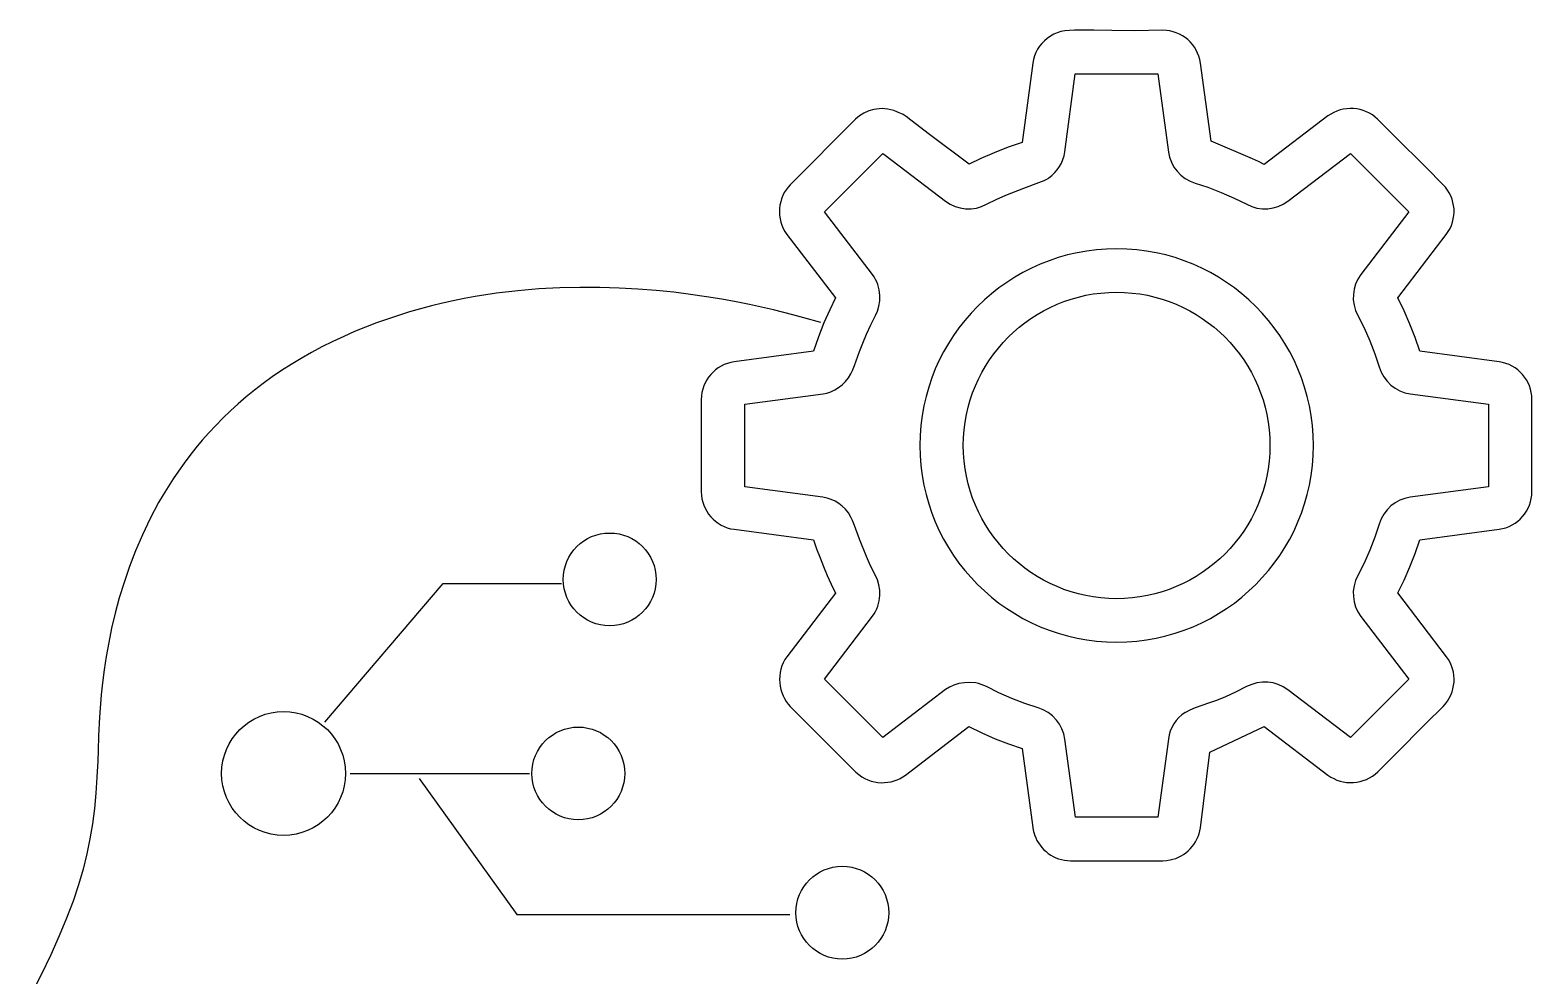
# Model space of a CAD drawing. Extents: x -295 to 296, y -191 to 193.
# Drawn here: x 0 to 53.9, y 13 to 46.9 of the extents above; entities that cross this region are included whole.
import ezdxf

# ---------------------------------------------------------------- set-up
doc = ezdxf.new("R2010")
doc.units = 0
doc.layers.add('레이어_2', color=1, linetype='CONTINUOUS')

msp = doc.modelspace()

# ---------------------------------------------------------------- linework, layer by layer
at = {"layer": '레이어_2'}
for points in [[(50.102, 22.019), (50.721, 22.638), (50.806, 22.731), (50.881, 22.83), (50.945, 22.935), (51, 23.043), (51.044, 23.156), (51.078, 23.271), (51.102, 23.389), (51.115, 23.508), (51.118, 23.628), (51.11, 23.748), (51.092, 23.867), (51.063, 23.984), (51.023, 24.099), (50.973, 24.211), (50.912, 24.319), (50.841, 24.423), (49.097, 26.71), (49.326, 27.172), (49.535, 27.645), (49.722, 28.126), (49.886, 28.616), (52.732, 28.996), (52.856, 29.019), (52.976, 29.052), (53.091, 29.096), (53.2, 29.149), (53.304, 29.211), (53.401, 29.283), (53.491, 29.362), (53.574, 29.448), (53.649, 29.542), (53.715, 29.642), (53.773, 29.748), (53.822, 29.859), (53.86, 29.974), (53.888, 30.094), (53.905, 30.217), (53.911, 30.342), (53.911, 31.226), (53.911, 32.786), (53.911, 33.658), (53.905, 33.784), (53.888, 33.907), (53.86, 34.026), (53.822, 34.141), (53.773, 34.252), (53.716, 34.358), (53.649, 34.458), (53.574, 34.551), (53.491, 34.638), (53.401, 34.717), (53.304, 34.789), (53.201, 34.851), (53.091, 34.905), (52.977, 34.948), (52.857, 34.982), (52.733, 35.004), (49.888, 35.384), (49.722, 35.876), (49.535, 36.359), (49.326, 36.833), (49.097, 37.296), (50.839, 39.576), (50.911, 39.68), (50.972, 39.788), (51.023, 39.9), (51.062, 40.015), (51.091, 40.132), (51.11, 40.251), (51.118, 40.371), (51.115, 40.491), (51.102, 40.611), (51.078, 40.728), (51.044, 40.844), (51, 40.957), (50.945, 41.066), (50.881, 41.17), (50.806, 41.269), (50.721, 41.362), (50.099, 41.985), (48.996, 43.087), (48.376, 43.708), (48.285, 43.79), (48.187, 43.863), (48.084, 43.926), (47.975, 43.979), (47.862, 44.022), (47.745, 44.055), (47.627, 44.079), (47.506, 44.092), (47.385, 44.095), (47.265, 44.088), (47.145, 44.07), (47.027, 44.043), (46.912, 44.004), (46.8, 43.956), (46.693, 43.897), (46.592, 43.827), (44.311, 42.088), (44.1, 42.19), (43.886, 42.287), (42.407, 42.918), (42.018, 45.725), (41.996, 45.849), (41.962, 45.969), (41.918, 46.083), (41.865, 46.192), (41.802, 46.296), (41.731, 46.393), (41.652, 46.483), (41.565, 46.566), (41.471, 46.641), (41.371, 46.707), (41.266, 46.765), (41.155, 46.813), (41.04, 46.852), (40.92, 46.88), (40.798, 46.897), (40.672, 46.903), (39.652, 46.886), (38.838, 46.891), (38.199, 46.904), (37.703, 46.912), (37.499, 46.909), (37.319, 46.9), (37.159, 46.882), (37.015, 46.855), (36.883, 46.815), (36.759, 46.762), (36.64, 46.693), (36.521, 46.608), (36.423, 46.524), (36.333, 46.431), (36.252, 46.331), (36.181, 46.223), (36.12, 46.107), (36.071, 45.986), (36.033, 45.859), (36.008, 45.726), (35.627, 42.878), (35.127, 42.707), (34.62, 42.508), (34.139, 42.297), (33.72, 42.092), (32.303, 43.16), (31.633, 43.679), (31.469, 43.804), (31.36, 43.877), (31.129, 43.98), (31.021, 44.019), (30.913, 44.049), (30.807, 44.071), (30.703, 44.084), (30.6, 44.09), (30.499, 44.088), (30.304, 44.062), (30.12, 44.008), (29.948, 43.93), (29.792, 43.829), (29.652, 43.708), (27.307, 41.362), (27.227, 41.274), (27.156, 41.179), (27.094, 41.077), (27.041, 40.97), (26.997, 40.859), (26.963, 40.743), (26.938, 40.625), (26.923, 40.505), (26.919, 40.384), (26.925, 40.263), (26.941, 40.142), (26.969, 40.022), (27.007, 39.905), (27.056, 39.792), (27.116, 39.682), (27.188, 39.577), (28.93, 37.298), (28.722, 36.874), (28.513, 36.401), (28.316, 35.898), (28.14, 35.384), (25.296, 35.004), (25.172, 34.982), (25.052, 34.948), (24.938, 34.905), (24.828, 34.851), (24.725, 34.789), (24.628, 34.717), (24.537, 34.638), (24.454, 34.551), (24.379, 34.458), (24.313, 34.358), (24.255, 34.252), (24.207, 34.141), (24.168, 34.026), (24.14, 33.907), (24.123, 33.784), (24.117, 33.658), (24.117, 33.654), (24.117, 30.342), (24.117, 30.342), (24.123, 30.216), (24.14, 30.093), (24.168, 29.973), (24.206, 29.857), (24.254, 29.747), (24.312, 29.641), (24.378, 29.541), (24.453, 29.447), (24.536, 29.36), (24.626, 29.281), (24.723, 29.21), (24.826, 29.147), (24.935, 29.093), (25.049, 29.05), (25.168, 29.016), (25.292, 28.994), (28.143, 28.613), (28.254, 28.292), (28.374, 27.974), (28.499, 27.654), (28.631, 27.336), (28.774, 27.021), (28.93, 26.708), (27.188, 24.423), (27.115, 24.317), (27.054, 24.206), (27.006, 24.091), (26.969, 23.973), (26.944, 23.852), (26.929, 23.731), (26.925, 23.609), (26.931, 23.487), (26.947, 23.367), (26.972, 23.249), (27.007, 23.134), (27.05, 23.023), (27.102, 22.917), (27.162, 22.816), (27.23, 22.723), (27.305, 22.637), (29.662, 20.28), (29.764, 20.192), (29.87, 20.115), (29.981, 20.051), (30.095, 19.999), (30.211, 19.958), (30.33, 19.928), (30.449, 19.909), (30.569, 19.901), (30.688, 19.903), (30.805, 19.914), (30.921, 19.936), (31.033, 19.966), (31.142, 20.006), (31.246, 20.054), (31.345, 20.11), (31.437, 20.174), (33.718, 21.916), (34.179, 21.686), (34.653, 21.478), (35.136, 21.291), (35.627, 21.128), (36.008, 18.287), (36.01, 18.281), (36.01, 18.281), (36.012, 18.274), (36.034, 18.154), (36.066, 18.038), (36.071, 18.026), (36.11, 17.926), (36.155, 17.831), (36.208, 17.74), (36.267, 17.653), (36.333, 17.572), (36.404, 17.496), (36.481, 17.426), (36.562, 17.361), (36.649, 17.303), (36.74, 17.252), (36.835, 17.208), (36.933, 17.171), (37.035, 17.141), (37.14, 17.12), (37.247, 17.107), (37.357, 17.102), (40.669, 17.102), (40.8, 17.109), (40.929, 17.129), (41.033, 17.153), (41.133, 17.185), (41.231, 17.225), (41.325, 17.272), (41.414, 17.326), (41.499, 17.387), (41.58, 17.454), (41.654, 17.526), (41.724, 17.605), (41.787, 17.688), (41.844, 17.777), (41.894, 17.87), (41.937, 17.967), (41.972, 18.069), (41.999, 18.174), (42.018, 18.282), (42.361, 20.993), (44.309, 21.917), (46.592, 20.174), (46.693, 20.104), (46.8, 20.045), (46.911, 19.996), (47.026, 19.958), (47.144, 19.93), (47.263, 19.913), (47.384, 19.906), (47.505, 19.909), (47.626, 19.922), (47.744, 19.945), (47.861, 19.978), (47.974, 20.021), (48.083, 20.075), (48.187, 20.138), (48.285, 20.211), (48.377, 20.293), (48.999, 20.916)], [(50.102, 22.019), (50.721, 22.638), (50.806, 22.731), (50.881, 22.83), (50.945, 22.935), (51, 23.043), (51.044, 23.156), (51.078, 23.271), (51.102, 23.389), (51.115, 23.508), (51.118, 23.628), (51.11, 23.748), (51.092, 23.867), (51.063, 23.984), (51.023, 24.099), (50.973, 24.211), (50.912, 24.319), (50.841, 24.423), (49.097, 26.71), (49.326, 27.172), (49.535, 27.645), (49.722, 28.126), (49.886, 28.616), (52.732, 28.996), (52.856, 29.019), (52.976, 29.052), (53.091, 29.096), (53.2, 29.149), (53.304, 29.211), (53.401, 29.283), (53.491, 29.362), (53.574, 29.448), (53.649, 29.542), (53.715, 29.642), (53.773, 29.748), (53.822, 29.859), (53.86, 29.974), (53.888, 30.094), (53.905, 30.217), (53.911, 30.342), (53.911, 31.226), (53.911, 32.786), (53.911, 33.658), (53.905, 33.784), (53.888, 33.907), (53.86, 34.026), (53.822, 34.141), (53.773, 34.252), (53.716, 34.358), (53.649, 34.458), (53.574, 34.551), (53.491, 34.638), (53.401, 34.717), (53.304, 34.789), (53.201, 34.851), (53.091, 34.905), (52.977, 34.948), (52.857, 34.982), (52.733, 35.004), (49.888, 35.384), (49.722, 35.876), (49.535, 36.359), (49.326, 36.833), (49.097, 37.296), (50.839, 39.576), (50.911, 39.68), (50.972, 39.788), (51.023, 39.9), (51.062, 40.015), (51.091, 40.132), (51.11, 40.251), (51.118, 40.371), (51.115, 40.491), (51.102, 40.611), (51.078, 40.728), (51.044, 40.844), (51, 40.957), (50.945, 41.066), (50.881, 41.17), (50.806, 41.269), (50.721, 41.362), (50.099, 41.985), (48.996, 43.087), (48.376, 43.708), (48.285, 43.79), (48.187, 43.863), (48.084, 43.926), (47.975, 43.979), (47.862, 44.022), (47.745, 44.055), (47.627, 44.079), (47.506, 44.092), (47.385, 44.095), (47.265, 44.088), (47.145, 44.07), (47.027, 44.043), (46.912, 44.004), (46.8, 43.956), (46.693, 43.897), (46.592, 43.827), (44.311, 42.088), (44.1, 42.19), (43.886, 42.287), (42.407, 42.918), (42.018, 45.725), (41.996, 45.849), (41.962, 45.969), (41.918, 46.083), (41.865, 46.192), (41.802, 46.296), (41.731, 46.393), (41.652, 46.483), (41.565, 46.566), (41.471, 46.641), (41.371, 46.707), (41.266, 46.765), (41.155, 46.813), (41.04, 46.852), (40.92, 46.88), (40.798, 46.897), (40.672, 46.903), (39.652, 46.886), (38.838, 46.891), (38.199, 46.904), (37.703, 46.912), (37.499, 46.909), (37.319, 46.9), (37.159, 46.882), (37.015, 46.855), (36.883, 46.815), (36.759, 46.762), (36.64, 46.693), (36.521, 46.608), (36.423, 46.524), (36.333, 46.431), (36.252, 46.331), (36.181, 46.223), (36.12, 46.107), (36.071, 45.986), (36.033, 45.859), (36.008, 45.726), (35.627, 42.878), (35.127, 42.707), (34.62, 42.508), (34.139, 42.297), (33.72, 42.092), (32.303, 43.16), (31.633, 43.679), (31.469, 43.804), (31.36, 43.877), (31.129, 43.98), (31.021, 44.019), (30.913, 44.049), (30.807, 44.071), (30.703, 44.084), (30.6, 44.09), (30.499, 44.088), (30.304, 44.062), (30.12, 44.008), (29.948, 43.93), (29.792, 43.829), (29.652, 43.708), (27.307, 41.362), (27.227, 41.274), (27.156, 41.179), (27.094, 41.077), (27.041, 40.97), (26.997, 40.859), (26.963, 40.743), (26.938, 40.625), (26.923, 40.505), (26.919, 40.384), (26.925, 40.263), (26.941, 40.142), (26.969, 40.022), (27.007, 39.905), (27.056, 39.792), (27.116, 39.682), (27.188, 39.577), (28.93, 37.298), (28.722, 36.874), (28.513, 36.401), (28.316, 35.898), (28.14, 35.384), (25.296, 35.004), (25.172, 34.982), (25.052, 34.948), (24.938, 34.905), (24.828, 34.851), (24.725, 34.789), (24.628, 34.717), (24.537, 34.638), (24.454, 34.551), (24.379, 34.458), (24.313, 34.358), (24.255, 34.252), (24.207, 34.141), (24.168, 34.026), (24.14, 33.907), (24.123, 33.784), (24.117, 33.658), (24.117, 33.654), (24.117, 30.342), (24.117, 30.342), (24.123, 30.216), (24.14, 30.093), (24.168, 29.973), (24.206, 29.857), (24.254, 29.747), (24.312, 29.641), (24.378, 29.541), (24.453, 29.447), (24.536, 29.36), (24.626, 29.281), (24.723, 29.21), (24.826, 29.147), (24.935, 29.093), (25.049, 29.05), (25.168, 29.016), (25.292, 28.994), (28.143, 28.613), (28.254, 28.292), (28.374, 27.974), (28.499, 27.654), (28.631, 27.336), (28.774, 27.021), (28.93, 26.708), (27.188, 24.423), (27.115, 24.317), (27.054, 24.206), (27.006, 24.091), (26.969, 23.973), (26.944, 23.852), (26.929, 23.731), (26.925, 23.609), (26.931, 23.487), (26.947, 23.367), (26.972, 23.249), (27.007, 23.134), (27.05, 23.023), (27.102, 22.917), (27.162, 22.816), (27.23, 22.723), (27.305, 22.637), (29.662, 20.28), (29.764, 20.192), (29.87, 20.115), (29.981, 20.051), (30.095, 19.999), (30.211, 19.958), (30.33, 19.928), (30.449, 19.909), (30.569, 19.901), (30.688, 19.903), (30.805, 19.914), (30.921, 19.936), (31.033, 19.966), (31.142, 20.006), (31.246, 20.054), (31.345, 20.11), (31.437, 20.174), (33.718, 21.916), (34.179, 21.686), (34.653, 21.478), (35.136, 21.291), (35.627, 21.128), (36.008, 18.287), (36.01, 18.281), (36.01, 18.281), (36.012, 18.274), (36.034, 18.154), (36.066, 18.038), (36.071, 18.026), (36.11, 17.926), (36.155, 17.831), (36.208, 17.74), (36.267, 17.653), (36.333, 17.572), (36.404, 17.496), (36.481, 17.426), (36.562, 17.361), (36.649, 17.303), (36.74, 17.252), (36.835, 17.208), (36.933, 17.171), (37.035, 17.141), (37.14, 17.12), (37.247, 17.107), (37.357, 17.102), (40.669, 17.102), (40.8, 17.109), (40.929, 17.129), (41.033, 17.153), (41.133, 17.185), (41.231, 17.225), (41.325, 17.272), (41.414, 17.326), (41.499, 17.387), (41.58, 17.454), (41.654, 17.526), (41.724, 17.605), (41.787, 17.688), (41.844, 17.777), (41.894, 17.87), (41.937, 17.967), (41.972, 18.069), (41.999, 18.174), (42.018, 18.282), (42.361, 20.993), (44.309, 21.917), (46.592, 20.174), (46.693, 20.104), (46.8, 20.045), (46.911, 19.996), (47.026, 19.958), (47.144, 19.93), (47.263, 19.913), (47.384, 19.906), (47.505, 19.909), (47.626, 19.922), (47.744, 19.945), (47.861, 19.978), (47.974, 20.021), (48.083, 20.075), (48.187, 20.138), (48.285, 20.211), (48.377, 20.293), (48.999, 20.916)], [(47.775, 38.135), (47.668, 37.97), (47.587, 37.794), (47.533, 37.609), (47.505, 37.419), (47.504, 37.226), (47.531, 37.034), (47.585, 36.846), (47.666, 36.665), (47.891, 36.22), (48.094, 35.763), (48.273, 35.296), (48.429, 34.82), (48.5, 34.633), (48.595, 34.462), (48.712, 34.307), (48.849, 34.171), (49.003, 34.056), (49.173, 33.964), (49.355, 33.896), (49.548, 33.856), (52.352, 33.481), (52.352, 30.519), (49.548, 30.144), (49.356, 30.104), (49.174, 30.037), (49.005, 29.945), (48.85, 29.831), (48.713, 29.695), (48.596, 29.54), (48.5, 29.369), (48.429, 29.182), (48.273, 28.707), (48.093, 28.241), (47.89, 27.784), (47.664, 27.339), (47.583, 27.157), (47.53, 26.969), (47.504, 26.777), (47.505, 26.584), (47.533, 26.394), (47.587, 26.21), (47.669, 26.034), (47.776, 25.87), (49.494, 23.617), (47.398, 21.521), (45.151, 23.237), (44.988, 23.344), (44.811, 23.424), (44.625, 23.479), (44.434, 23.507), (44.24, 23.508), (44.047, 23.482), (43.858, 23.429), (43.678, 23.348), (43.282, 23.147), (42.922, 22.986), (42.597, 22.856), (42.307, 22.751), (41.829, 22.584), (41.641, 22.507), (41.484, 22.423), (41.474, 22.419), (41.356, 22.333), (41.249, 22.236), (41.152, 22.129), (41.069, 22.012), (40.998, 21.887), (40.94, 21.754), (40.898, 21.613), (40.87, 21.467), (40.494, 18.663), (37.533, 18.663), (37.159, 21.466), (37.119, 21.653), (37.054, 21.831), (36.965, 21.996), (36.854, 22.148), (36.845, 22.162), (36.709, 22.3), (36.554, 22.418), (36.382, 22.514), (36.195, 22.585), (35.718, 22.741), (35.251, 22.92), (34.794, 23.123), (34.35, 23.348), (34.256, 23.394), (34.159, 23.43), (34.059, 23.459), (33.958, 23.48), (33.754, 23.498), (33.553, 23.49), (33.359, 23.457), (33.179, 23.403), (33.018, 23.329), (32.881, 23.241), (30.629, 21.522), (28.537, 23.614), (30.259, 25.872), (30.319, 25.958), (30.37, 26.047), (30.413, 26.139), (30.449, 26.233), (30.5, 26.424), (30.522, 26.619), (30.518, 26.812), (30.489, 26.999), (30.437, 27.177), (30.363, 27.342), (30.188, 27.685), (30.036, 28.02), (29.789, 28.635), (29.61, 29.126), (29.541, 29.306), (29.483, 29.432), (29.392, 29.58), (29.289, 29.712), (29.174, 29.827), (29.05, 29.925), (28.917, 30.005), (28.777, 30.069), (28.631, 30.115), (28.481, 30.144), (25.677, 30.519), (25.677, 33.48), (28.485, 33.855), (28.624, 33.884), (28.765, 33.931), (28.905, 33.997), (29.04, 34.08), (29.169, 34.179), (29.288, 34.295), (29.393, 34.425), (29.483, 34.569), (29.54, 34.694), (29.61, 34.876), (29.794, 35.377), (29.91, 35.677), (30.042, 35.997), (30.193, 36.33), (30.363, 36.665), (30.436, 36.828), (30.488, 37.006), (30.516, 37.194), (30.519, 37.387), (30.496, 37.583), (30.445, 37.776), (30.409, 37.87), (30.365, 37.962), (30.314, 38.052), (30.255, 38.138), (28.536, 40.384), (30.632, 42.479), (30.709, 42.42), (32.879, 40.767), (33.043, 40.661), (33.219, 40.581), (33.405, 40.527), (33.597, 40.499), (33.791, 40.498), (33.983, 40.524), (34.171, 40.577), (34.349, 40.658), (34.694, 40.831), (35.039, 40.985), (35.69, 41.239), (36.221, 41.436), (36.418, 41.516), (36.554, 41.588), (36.581, 41.611), (36.693, 41.697), (36.795, 41.793), (36.886, 41.899), (36.967, 42.013), (37.035, 42.135), (37.09, 42.264), (37.132, 42.399), (37.159, 42.54), (37.532, 45.341), (40.494, 45.341), (40.87, 42.534), (40.911, 42.344), (40.978, 42.164), (41.07, 41.995), (41.184, 41.842), (41.32, 41.705), (41.475, 41.587), (41.647, 41.49), (41.834, 41.417), (42.291, 41.268), (42.765, 41.087), (43.234, 40.881), (43.679, 40.658), (43.859, 40.577), (44.047, 40.524), (44.24, 40.498), (44.433, 40.499), (44.625, 40.527), (44.81, 40.581), (44.986, 40.661), (45.15, 40.767), (47.397, 42.48), (49.493, 40.384)], [(47.775, 38.135), (47.668, 37.97), (47.587, 37.794), (47.533, 37.609), (47.505, 37.419), (47.504, 37.226), (47.531, 37.034), (47.585, 36.846), (47.666, 36.665), (47.891, 36.22), (48.094, 35.763), (48.273, 35.296), (48.429, 34.82), (48.5, 34.633), (48.595, 34.462), (48.712, 34.307), (48.849, 34.171), (49.003, 34.056), (49.173, 33.964), (49.355, 33.896), (49.548, 33.856), (52.352, 33.481), (52.352, 30.519), (49.548, 30.144), (49.356, 30.104), (49.174, 30.037), (49.005, 29.945), (48.85, 29.831), (48.713, 29.695), (48.596, 29.54), (48.5, 29.369), (48.429, 29.182), (48.273, 28.707), (48.093, 28.241), (47.89, 27.784), (47.664, 27.339), (47.583, 27.157), (47.53, 26.969), (47.504, 26.777), (47.505, 26.584), (47.533, 26.394), (47.587, 26.21), (47.669, 26.034), (47.776, 25.87), (49.494, 23.617), (47.398, 21.521), (45.151, 23.237), (44.988, 23.344), (44.811, 23.424), (44.625, 23.479), (44.434, 23.507), (44.24, 23.508), (44.047, 23.482), (43.858, 23.429), (43.678, 23.348), (43.282, 23.147), (42.922, 22.986), (42.597, 22.856), (42.307, 22.751), (41.829, 22.584), (41.641, 22.507), (41.484, 22.423), (41.474, 22.419), (41.356, 22.333), (41.249, 22.236), (41.152, 22.129), (41.069, 22.012), (40.998, 21.887), (40.94, 21.754), (40.898, 21.613), (40.87, 21.467), (40.494, 18.663), (37.533, 18.663), (37.159, 21.466), (37.119, 21.653), (37.054, 21.831), (36.965, 21.996), (36.854, 22.148), (36.845, 22.162), (36.709, 22.3), (36.554, 22.418), (36.382, 22.514), (36.195, 22.585), (35.718, 22.741), (35.251, 22.92), (34.794, 23.123), (34.35, 23.348), (34.256, 23.394), (34.159, 23.43), (34.059, 23.459), (33.958, 23.48), (33.754, 23.498), (33.553, 23.49), (33.359, 23.457), (33.179, 23.403), (33.018, 23.329), (32.881, 23.241), (30.629, 21.522), (28.537, 23.614), (30.259, 25.872), (30.319, 25.958), (30.37, 26.047), (30.413, 26.139), (30.449, 26.233), (30.5, 26.424), (30.522, 26.619), (30.518, 26.812), (30.489, 26.999), (30.437, 27.177), (30.363, 27.342), (30.188, 27.685), (30.036, 28.02), (29.789, 28.635), (29.61, 29.126), (29.541, 29.306), (29.483, 29.432), (29.392, 29.58), (29.289, 29.712), (29.174, 29.827), (29.05, 29.925), (28.917, 30.005), (28.777, 30.069), (28.631, 30.115), (28.481, 30.144), (25.677, 30.519), (25.677, 33.48), (28.485, 33.855), (28.624, 33.884), (28.765, 33.931), (28.905, 33.997), (29.04, 34.08), (29.169, 34.179), (29.288, 34.295), (29.393, 34.425), (29.483, 34.569), (29.54, 34.694), (29.61, 34.876), (29.794, 35.377), (29.91, 35.677), (30.042, 35.997), (30.193, 36.33), (30.363, 36.665), (30.436, 36.828), (30.488, 37.006), (30.516, 37.194), (30.519, 37.387), (30.496, 37.583), (30.445, 37.776), (30.409, 37.87), (30.365, 37.962), (30.314, 38.052), (30.255, 38.138), (28.536, 40.384), (30.632, 42.479), (30.709, 42.42), (32.879, 40.767), (33.043, 40.661), (33.219, 40.581), (33.405, 40.527), (33.597, 40.499), (33.791, 40.498), (33.983, 40.524), (34.171, 40.577), (34.349, 40.658), (34.694, 40.831), (35.039, 40.985), (35.69, 41.239), (36.221, 41.436), (36.418, 41.516), (36.554, 41.588), (36.581, 41.611), (36.693, 41.697), (36.795, 41.793), (36.886, 41.899), (36.967, 42.013), (37.035, 42.135), (37.09, 42.264), (37.132, 42.399), (37.159, 42.54), (37.532, 45.341), (40.494, 45.341), (40.87, 42.534), (40.911, 42.344), (40.978, 42.164), (41.07, 41.995), (41.184, 41.842), (41.32, 41.705), (41.475, 41.587), (41.647, 41.49), (41.834, 41.417), (42.291, 41.268), (42.765, 41.087), (43.234, 40.881), (43.679, 40.658), (43.859, 40.577), (44.047, 40.524), (44.24, 40.498), (44.433, 40.499), (44.625, 40.527), (44.81, 40.581), (44.986, 40.661), (45.15, 40.767), (47.397, 42.48), (49.493, 40.384)], [(39.015, 39.062), (38.652, 39.053), (38.294, 39.026), (37.941, 38.981), (37.594, 38.919), (37.252, 38.84), (36.918, 38.745), (36.59, 38.633), (36.269, 38.507), (35.957, 38.365), (35.652, 38.209), (35.357, 38.039), (35.07, 37.855), (34.793, 37.658), (34.527, 37.448), (34.27, 37.226), (34.025, 36.992), (33.791, 36.747), (33.569, 36.491), (33.359, 36.224), (33.162, 35.947), (32.978, 35.661), (32.808, 35.365), (32.652, 35.061), (32.51, 34.748), (32.384, 34.428), (32.272, 34.1), (32.177, 33.765), (32.098, 33.424), (32.036, 33.077), (31.991, 32.724), (31.964, 32.366), (31.954, 32.003), (31.964, 31.64), (31.991, 31.282), (32.036, 30.93), (32.098, 30.582), (32.177, 30.241), (32.272, 29.906), (32.384, 29.578), (32.51, 29.258), (32.652, 28.945), (32.808, 28.641), (32.978, 28.345), (33.162, 28.059), (33.359, 27.782), (33.569, 27.515), (33.791, 27.259), (34.025, 27.014), (34.27, 26.78), (34.527, 26.558), (34.793, 26.348), (35.07, 26.151), (35.357, 25.967), (35.652, 25.797), (35.957, 25.641), (36.269, 25.499), (36.59, 25.373), (36.918, 25.261), (37.252, 25.166), (37.594, 25.087), (37.941, 25.025), (38.294, 24.98), (38.652, 24.953), (39.015, 24.943), (39.377, 24.953), (39.735, 24.98), (40.088, 25.025), (40.435, 25.087), (40.777, 25.166), (41.111, 25.261), (41.439, 25.373), (41.76, 25.499), (42.072, 25.641), (42.377, 25.797), (42.672, 25.967), (42.959, 26.151), (43.236, 26.348), (43.502, 26.558), (43.759, 26.78), (44.004, 27.014), (44.238, 27.259), (44.46, 27.515), (44.67, 27.782), (44.867, 28.059), (45.05, 28.345), (45.221, 28.641), (45.377, 28.945), (45.518, 29.258), (45.645, 29.578), (45.756, 29.906), (45.851, 30.241), (45.93, 30.582), (45.992, 30.93), (46.037, 31.282), (46.065, 31.64), (46.074, 32.003), (46.065, 32.366), (46.037, 32.724), (45.992, 33.077), (45.93, 33.424), (45.851, 33.765), (45.756, 34.1), (45.645, 34.428), (45.518, 34.748), (45.377, 35.061), (45.221, 35.365), (45.05, 35.661), (44.867, 35.947), (44.67, 36.224), (44.46, 36.491), (44.238, 36.747), (44.004, 36.992), (43.759, 37.226), (43.502, 37.448), (43.236, 37.658), (42.959, 37.855), (42.672, 38.039), (42.377, 38.209), (42.072, 38.365), (41.76, 38.507), (41.439, 38.633), (41.111, 38.745), (40.777, 38.84), (40.435, 38.919), (40.088, 38.981), (39.735, 39.026), (39.377, 39.053)], [(39.015, 39.062), (38.652, 39.053), (38.294, 39.026), (37.941, 38.981), (37.594, 38.919), (37.252, 38.84), (36.918, 38.745), (36.59, 38.633), (36.269, 38.507), (35.957, 38.365), (35.652, 38.209), (35.357, 38.039), (35.07, 37.855), (34.793, 37.658), (34.527, 37.448), (34.27, 37.226), (34.025, 36.992), (33.791, 36.747), (33.569, 36.491), (33.359, 36.224), (33.162, 35.947), (32.978, 35.661), (32.808, 35.365), (32.652, 35.061), (32.51, 34.748), (32.384, 34.428), (32.272, 34.1), (32.177, 33.765), (32.098, 33.424), (32.036, 33.077), (31.991, 32.724), (31.964, 32.366), (31.954, 32.003), (31.964, 31.64), (31.991, 31.282), (32.036, 30.93), (32.098, 30.582), (32.177, 30.241), (32.272, 29.906), (32.384, 29.578), (32.51, 29.258), (32.652, 28.945), (32.808, 28.641), (32.978, 28.345), (33.162, 28.059), (33.359, 27.782), (33.569, 27.515), (33.791, 27.259), (34.025, 27.014), (34.27, 26.78), (34.527, 26.558), (34.793, 26.348), (35.07, 26.151), (35.357, 25.967), (35.652, 25.797), (35.957, 25.641), (36.269, 25.499), (36.59, 25.373), (36.918, 25.261), (37.252, 25.166), (37.594, 25.087), (37.941, 25.025), (38.294, 24.98), (38.652, 24.953), (39.015, 24.943), (39.377, 24.953), (39.735, 24.98), (40.088, 25.025), (40.435, 25.087), (40.777, 25.166), (41.111, 25.261), (41.439, 25.373), (41.76, 25.499), (42.072, 25.641), (42.377, 25.797), (42.672, 25.967), (42.959, 26.151), (43.236, 26.348), (43.502, 26.558), (43.759, 26.78), (44.004, 27.014), (44.238, 27.259), (44.46, 27.515), (44.67, 27.782), (44.867, 28.059), (45.05, 28.345), (45.221, 28.641), (45.377, 28.945), (45.518, 29.258), (45.645, 29.578), (45.756, 29.906), (45.851, 30.241), (45.93, 30.582), (45.992, 30.93), (46.037, 31.282), (46.065, 31.64), (46.074, 32.003), (46.065, 32.366), (46.037, 32.724), (45.992, 33.077), (45.93, 33.424), (45.851, 33.765), (45.756, 34.1), (45.645, 34.428), (45.518, 34.748), (45.377, 35.061), (45.221, 35.365), (45.05, 35.661), (44.867, 35.947), (44.67, 36.224), (44.46, 36.491), (44.238, 36.747), (44.004, 36.992), (43.759, 37.226), (43.502, 37.448), (43.236, 37.658), (42.959, 37.855), (42.672, 38.039), (42.377, 38.209), (42.072, 38.365), (41.76, 38.507), (41.439, 38.633), (41.111, 38.745), (40.777, 38.84), (40.435, 38.919), (40.088, 38.981), (39.735, 39.026), (39.377, 39.053)], [(39.015, 26.503), (38.732, 26.51), (38.453, 26.532), (38.178, 26.567), (37.908, 26.615), (37.642, 26.677), (37.381, 26.751), (37.125, 26.838), (36.876, 26.936), (36.632, 27.046), (36.395, 27.168), (36.165, 27.301), (35.942, 27.444), (35.726, 27.597), (35.518, 27.761), (35.318, 27.934), (35.127, 28.116), (34.945, 28.307), (34.772, 28.507), (34.608, 28.715), (34.455, 28.93), (34.312, 29.153), (34.179, 29.384), (34.058, 29.621), (33.947, 29.864), (33.849, 30.114), (33.762, 30.369), (33.688, 30.63), (33.626, 30.896), (33.578, 31.167), (33.543, 31.442), (33.521, 31.721), (33.514, 32.003), (33.521, 32.286), (33.543, 32.565), (33.578, 32.84), (33.626, 33.11), (33.688, 33.376), (33.762, 33.637), (33.849, 33.892), (33.947, 34.142), (34.058, 34.385), (34.179, 34.622), (34.312, 34.853), (34.455, 35.076), (34.608, 35.291), (34.772, 35.499), (34.945, 35.699), (35.127, 35.89), (35.318, 36.072), (35.518, 36.245), (35.726, 36.409), (35.942, 36.562), (36.165, 36.705), (36.395, 36.838), (36.632, 36.959), (36.876, 37.07), (37.125, 37.168), (37.381, 37.255), (37.642, 37.329), (37.908, 37.391), (38.178, 37.439), (38.453, 37.474), (38.732, 37.495), (39.015, 37.503), (39.297, 37.495), (39.576, 37.474), (39.851, 37.439), (40.122, 37.391), (40.387, 37.329), (40.648, 37.255), (40.904, 37.168), (41.153, 37.07), (41.397, 36.959), (41.634, 36.838), (41.864, 36.705), (42.087, 36.562), (42.303, 36.409), (42.511, 36.245), (42.71, 36.072), (42.902, 35.89), (43.084, 35.699), (43.257, 35.499), (43.42, 35.291), (43.574, 35.076), (43.717, 34.853), (43.849, 34.622), (43.971, 34.385), (44.081, 34.142), (44.18, 33.892), (44.266, 33.637), (44.341, 33.376), (44.402, 33.11), (44.451, 32.84), (44.486, 32.565), (44.507, 32.286), (44.514, 32.003), (44.507, 31.721), (44.486, 31.442), (44.451, 31.167), (44.402, 30.896), (44.341, 30.63), (44.266, 30.369), (44.18, 30.114), (44.081, 29.864), (43.971, 29.621), (43.849, 29.384), (43.717, 29.153), (43.574, 28.93), (43.42, 28.715), (43.257, 28.507), (43.084, 28.307), (42.902, 28.116), (42.71, 27.934), (42.511, 27.761), (42.303, 27.597), (42.087, 27.444), (41.864, 27.301), (41.634, 27.168), (41.397, 27.046), (41.153, 26.936), (40.904, 26.838), (40.648, 26.751), (40.387, 26.677), (40.122, 26.615), (39.851, 26.567), (39.576, 26.532), (39.297, 26.51)], [(39.015, 26.503), (38.732, 26.51), (38.453, 26.532), (38.178, 26.567), (37.908, 26.615), (37.642, 26.677), (37.381, 26.751), (37.125, 26.838), (36.876, 26.936), (36.632, 27.046), (36.395, 27.168), (36.165, 27.301), (35.942, 27.444), (35.726, 27.597), (35.518, 27.761), (35.318, 27.934), (35.127, 28.116), (34.945, 28.307), (34.772, 28.507), (34.608, 28.715), (34.455, 28.93), (34.312, 29.153), (34.179, 29.384), (34.058, 29.621), (33.947, 29.864), (33.849, 30.114), (33.762, 30.369), (33.688, 30.63), (33.626, 30.896), (33.578, 31.167), (33.543, 31.442), (33.521, 31.721), (33.514, 32.003), (33.521, 32.286), (33.543, 32.565), (33.578, 32.84), (33.626, 33.11), (33.688, 33.376), (33.762, 33.637), (33.849, 33.892), (33.947, 34.142), (34.058, 34.385), (34.179, 34.622), (34.312, 34.853), (34.455, 35.076), (34.608, 35.291), (34.772, 35.499), (34.945, 35.699), (35.127, 35.89), (35.318, 36.072), (35.518, 36.245), (35.726, 36.409), (35.942, 36.562), (36.165, 36.705), (36.395, 36.838), (36.632, 36.959), (36.876, 37.07), (37.125, 37.168), (37.381, 37.255), (37.642, 37.329), (37.908, 37.391), (38.178, 37.439), (38.453, 37.474), (38.732, 37.495), (39.015, 37.503), (39.297, 37.495), (39.576, 37.474), (39.851, 37.439), (40.122, 37.391), (40.387, 37.329), (40.648, 37.255), (40.904, 37.168), (41.153, 37.07), (41.397, 36.959), (41.634, 36.838), (41.864, 36.705), (42.087, 36.562), (42.303, 36.409), (42.511, 36.245), (42.71, 36.072), (42.902, 35.89), (43.084, 35.699), (43.257, 35.499), (43.42, 35.291), (43.574, 35.076), (43.717, 34.853), (43.849, 34.622), (43.971, 34.385), (44.081, 34.142), (44.18, 33.892), (44.266, 33.637), (44.341, 33.376), (44.402, 33.11), (44.451, 32.84), (44.486, 32.565), (44.507, 32.286), (44.514, 32.003), (44.507, 31.721), (44.486, 31.442), (44.451, 31.167), (44.402, 30.896), (44.341, 30.63), (44.266, 30.369), (44.18, 30.114), (44.081, 29.864), (43.971, 29.621), (43.849, 29.384), (43.717, 29.153), (43.574, 28.93), (43.42, 28.715), (43.257, 28.507), (43.084, 28.307), (42.902, 28.116), (42.71, 27.934), (42.511, 27.761), (42.303, 27.597), (42.087, 27.444), (41.864, 27.301), (41.634, 27.168), (41.397, 27.046), (41.153, 26.936), (40.904, 26.838), (40.648, 26.751), (40.387, 26.677), (40.122, 26.615), (39.851, 26.567), (39.576, 26.532), (39.297, 26.51)], [(22.496, 27.196), (22.488, 27.026), (22.463, 26.86), (22.422, 26.701), (22.366, 26.548), (22.295, 26.402), (22.212, 26.265), (22.116, 26.137), (22.009, 26.018), (21.89, 25.911), (21.762, 25.815), (21.625, 25.732), (21.479, 25.661), (21.326, 25.605), (21.167, 25.564), (21.001, 25.539), (20.831, 25.53), (20.661, 25.539), (20.495, 25.564), (20.336, 25.605), (20.183, 25.661), (20.037, 25.732), (19.9, 25.815), (19.772, 25.911), (19.653, 26.018), (19.546, 26.137), (19.45, 26.265), (19.367, 26.402), (19.296, 26.548), (19.24, 26.701), (19.199, 26.86), (19.174, 27.026), (19.166, 27.196), (19.174, 27.366), (19.199, 27.532), (19.24, 27.691), (19.296, 27.844), (19.367, 27.99), (19.45, 28.127), (19.546, 28.255), (19.653, 28.374), (19.772, 28.481), (19.9, 28.577), (20.037, 28.66), (20.183, 28.73), (20.336, 28.786), (20.495, 28.827), (20.661, 28.853), (20.831, 28.861), (21.001, 28.853), (21.167, 28.827), (21.326, 28.786), (21.479, 28.73), (21.625, 28.66), (21.762, 28.577), (21.89, 28.481), (22.009, 28.374), (22.116, 28.255), (22.212, 28.127), (22.295, 27.99), (22.366, 27.844), (22.422, 27.691), (22.463, 27.532), (22.488, 27.366)], [(11.354, 20.231), (11.343, 20.004), (11.309, 19.783), (11.254, 19.57), (11.179, 19.366), (11.086, 19.172), (10.975, 18.988), (10.847, 18.817), (10.703, 18.659), (10.545, 18.516), (10.374, 18.388), (10.191, 18.276), (9.996, 18.183), (9.792, 18.108), (9.579, 18.053), (9.358, 18.02), (9.131, 18.008), (8.904, 18.02), (8.683, 18.053), (8.47, 18.108), (8.266, 18.183), (8.071, 18.276), (7.888, 18.388), (7.717, 18.516), (7.559, 18.659), (7.415, 18.817), (7.287, 18.988), (7.176, 19.172), (7.082, 19.366), (7.008, 19.57), (6.953, 19.783), (6.919, 20.004), (6.908, 20.231), (6.919, 20.459), (6.953, 20.68), (7.008, 20.893), (7.082, 21.097), (7.176, 21.291), (7.287, 21.475), (7.415, 21.646), (7.559, 21.804), (7.717, 21.947), (7.888, 22.075), (8.071, 22.186), (8.266, 22.28), (8.47, 22.355), (8.683, 22.409), (8.904, 22.443), (9.131, 22.455), (9.358, 22.443), (9.579, 22.409), (9.792, 22.355), (9.996, 22.28), (10.191, 22.186), (10.374, 22.075), (10.545, 21.947), (10.703, 21.804), (10.847, 21.646), (10.975, 21.475), (11.086, 21.291), (11.179, 21.097), (11.254, 20.893), (11.309, 20.68), (11.343, 20.459)], [(21.369, 20.231), (21.361, 20.061), (21.335, 19.896), (21.294, 19.736), (21.238, 19.583), (21.168, 19.438), (21.085, 19.3), (20.989, 19.172), (20.881, 19.054), (20.763, 18.946), (20.635, 18.85), (20.498, 18.767), (20.352, 18.697), (20.199, 18.641), (20.039, 18.6), (19.874, 18.575), (19.704, 18.566), (19.534, 18.575), (19.368, 18.6), (19.209, 18.641), (19.056, 18.697), (18.91, 18.767), (18.773, 18.85), (18.645, 18.946), (18.526, 19.054), (18.419, 19.172), (18.323, 19.3), (18.239, 19.438), (18.169, 19.583), (18.113, 19.736), (18.072, 19.896), (18.047, 20.061), (18.038, 20.231), (18.047, 20.402), (18.072, 20.567), (18.113, 20.727), (18.169, 20.88), (18.239, 21.025), (18.323, 21.163), (18.419, 21.291), (18.526, 21.409), (18.645, 21.517), (18.773, 21.612), (18.91, 21.696), (19.056, 21.766), (19.209, 21.822), (19.368, 21.863), (19.534, 21.888), (19.704, 21.897), (19.874, 21.888), (20.039, 21.863), (20.199, 21.822), (20.352, 21.766), (20.498, 21.696), (20.635, 21.612), (20.763, 21.517), (20.881, 21.409), (20.989, 21.291), (21.085, 21.163), (21.168, 21.025), (21.238, 20.88), (21.294, 20.727), (21.335, 20.567), (21.361, 20.402)], [(30.84, 15.235), (30.832, 15.065), (30.806, 14.9), (30.765, 14.74), (30.709, 14.587), (30.639, 14.441), (30.556, 14.304), (30.46, 14.176), (30.352, 14.058), (30.234, 13.95), (30.106, 13.854), (29.969, 13.771), (29.823, 13.701), (29.67, 13.645), (29.51, 13.604), (29.345, 13.578), (29.175, 13.57), (29.005, 13.578), (28.839, 13.604), (28.68, 13.645), (28.527, 13.701), (28.381, 13.771), (28.244, 13.854), (28.115, 13.95), (27.997, 14.058), (27.89, 14.176), (27.794, 14.304), (27.71, 14.441), (27.64, 14.587), (27.584, 14.74), (27.543, 14.9), (27.518, 15.065), (27.509, 15.235), (27.518, 15.405), (27.543, 15.571), (27.584, 15.73), (27.64, 15.883), (27.71, 16.029), (27.794, 16.166), (27.89, 16.295), (27.997, 16.413), (28.115, 16.52), (28.244, 16.616), (28.381, 16.7), (28.527, 16.77), (28.68, 16.826), (28.839, 16.867), (29.005, 16.892), (29.175, 16.901), (29.345, 16.892), (29.51, 16.867), (29.67, 16.826), (29.823, 16.77), (29.969, 16.7), (30.106, 16.616), (30.234, 16.52), (30.352, 16.413), (30.46, 16.295), (30.556, 16.166), (30.639, 16.029), (30.709, 15.883), (30.765, 15.73), (30.806, 15.571), (30.832, 15.405)]]:
    msp.add_lwpolyline(points, close=True, dxfattribs=at)
for points in [[(28.409, 36.415), (28.27, 36.45), (27.928, 36.548), (27.4, 36.694), (26.701, 36.87), (25.846, 37.062), (25.364, 37.158), (24.85, 37.252), (24.304, 37.341), (23.728, 37.424), (23.125, 37.499), (22.497, 37.564), (21.844, 37.616), (21.17, 37.653), (20.476, 37.674), (19.764, 37.677), (19.036, 37.66), (18.293, 37.619), (17.539, 37.555), (16.774, 37.464), (16, 37.344), (15.611, 37.273), (15.22, 37.194), (14.828, 37.107), (14.436, 37.011), (14.042, 36.907), (13.648, 36.794), (13.254, 36.672), (12.86, 36.54), (12.467, 36.399), (12.073, 36.248), (11.681, 36.087), (11.289, 35.915), (10.899, 35.733), (10.51, 35.54), (10.129, 35.338), (9.759, 35.129), (9.402, 34.913), (9.057, 34.691), (8.723, 34.463), (8.401, 34.23), (8.091, 33.991), (7.791, 33.746), (7.503, 33.498), (7.225, 33.244), (6.957, 32.986), (6.7, 32.724), (6.453, 32.459), (6.216, 32.19), (5.989, 31.918), (5.771, 31.643), (5.563, 31.366), (5.363, 31.086), (5.173, 30.804), (4.991, 30.521), (4.817, 30.236), (4.652, 29.95), (4.346, 29.376), (4.07, 28.8), (3.823, 28.226), (3.604, 27.655), (3.41, 27.09), (3.24, 26.533), (3.093, 25.986), (2.966, 25.452), (2.859, 24.933), (2.769, 24.43), (2.695, 23.947), (2.636, 23.486), (2.589, 23.049), (2.526, 22.255), (2.494, 21.584), (2.479, 21.055), (2.469, 20.686), (2.44, 20.096), (2.4, 19.526), (2.347, 18.973), (2.277, 18.428), (2.188, 17.888), (2.077, 17.345), (1.941, 16.795), (1.776, 16.231), (1.581, 15.647), (1.352, 15.039), (1.086, 14.399), (0.781, 13.724), (0.432, 13.005), (0.038, 12.239)], [(10.617, 22.071), (14.859, 27.045), (19.098, 27.045)], [(11.526, 20.231), (17.954, 20.231)], [(14.001, 20.046), (17.5, 15.168), (27.291, 15.168)]]:
    msp.add_lwpolyline(points, dxfattribs=at)

doc.saveas('drawing.dxf')
